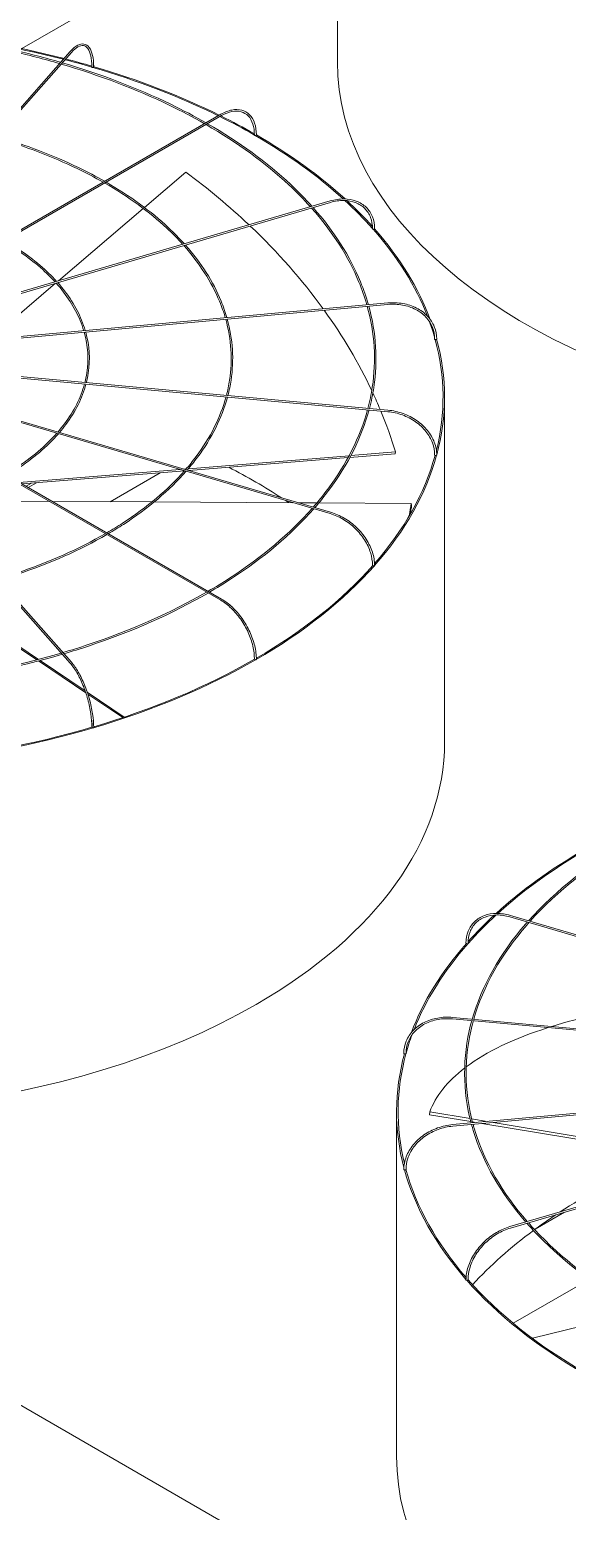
# Model space of a CAD drawing. Header units: millimetres. Extents: x -312439 to 477422, y -331570 to 212570.
# Drawn here: x 396200 to 396419, y 107647 to 108251 of the extents above; entities that cross this region are included whole.
import ezdxf

# ---------------------------------------------------------------- set-up
doc = ezdxf.new("R2010")
doc.units = ezdxf.units.MM

msp = doc.modelspace()

# ---------------------------------------------------------------- linework, layer by layer
at = {"color": 3, "linetype": 'Continuous', "lineweight": 0, "extrusion": (0, 0.816497, 0.57735)}
for p, q in [((396325.732, 108238.343), (396325.732, 108379.083)), ((396325.732, 108318.024), (396197.057, 108243.734)), ((396369.408, 107960.768), (396369.408, 108101.508)), ((397688.465, 106828.826), (395652.888, 108004.067))]:
    msp.add_line(p, q, dxfattribs=at)
at = {"color": 0, "linetype": 'Continuous', "lineweight": 0, "extrusion": (0, 0.816497, 0.57735)}
for p, q in [((396119.128, 108131.901), (396216.81, 108242.586)), ((396217.269, 108242.181), (396119.77, 108131.702)), ((396125.879, 108128.991), (396278.196, 108216.931)), ((396126.47, 108128.625), (396278.502, 108216.401)), ((396263.906, 108193.328), (396247.048, 108178.924)), ((396322.807, 108181.562), (396130.64, 108125.032)), ((396322.98, 108180.975), (396131.049, 108124.514)), ((396246.571, 108178.517), (396211.976, 108148.959)), ((396210.837, 108147.985), (396184.087, 108125.13)), ((396346.283, 108139.962), (396132.984, 108120.457)), ((396346.339, 108139.352), (396133.099, 108119.853)), ((396346.283, 108095.599), (396132.717, 108115.128)), ((396132.898, 108115.726), (396346.339, 108096.209)), ((396278.502, 108019.16), (396125.649, 108107.41)), ((396129.95, 108110.732), (396322.807, 108053.998)), ((396322.98, 108054.586), (396130.41, 108111.235)), ((396118.442, 108104.437), (396216.81, 107992.975)), ((396217.269, 107993.38), (396119.093, 108104.625)), ((396278.196, 108018.63), (396125.029, 108107.061)), ((396264.95, 108072.343), (396330.511, 108077.646)), ((396349.221, 108078.401), (396330.812, 108076.912)), ((396331.235, 108077.704), (396349.427, 108079.176)), ((396349.221, 108078.401), (396349.427, 108079.176)), ((396196.041, 108066.769), (396261.418, 108072.057)), ((396263.372, 108071.457), (396197.192, 108066.104)), ((396263.12, 108072.195), (396264.084, 108072.273)), ((396330.083, 108076.853), (396265.141, 108071.6)), ((396201.036, 108066.415), (396198.845, 108065.15)), ((396199.711, 108064.65), (396203.05, 108066.578)), ((396253.413, 108070.652), (396233.031, 108058.885)), ((396208.234, 108059.022), (396168.337, 108059.244)), ((396250.093, 108058.79), (396209.471, 108059.016)), ((396307.606, 108058.47), (396251.054, 108058.784)), ((396317.378, 108058.415), (396309.818, 108058.458)), ((396355.839, 108058.202), (396318.174, 108058.411)), ((396356.004, 108057.441), (396355.839, 108058.202)), ((396203.118, 107994.355), (396163.565, 108020.935)), ((396164.313, 108021.083), (396203.815, 107994.537)), ((396223.163, 107980.884), (396203.797, 107993.899)), ((396204.492, 107994.082), (396222.875, 107981.729)), ((396223.762, 107981.132), (396238.854, 107970.991)), ((396238.208, 107970.774), (396224.036, 107980.298)), ((396396.239, 107890.06), (396588.406, 107833.53)), ((396396.066, 107889.473), (396587.997, 107833.012)), ((396585.947, 107828.351), (396372.706, 107847.85)), ((396586.061, 107828.955), (396372.762, 107848.46)), ((396372.706, 107804.707), (396586.148, 107824.225)), ((396372.762, 107804.097), (396586.329, 107823.626)), ((396588.636, 107819.733), (396396.066, 107763.084)), ((396396.239, 107762.496), (396589.095, 107819.23)), ((396349.854, 107669.266), (396349.854, 107810.006)), ((396363.259, 107808.748), (396363.423, 107809.893)), ((396380.113, 107805.942), (396363.259, 107808.748)), ((396363.423, 107809.893), (396379.81, 107807.165)), ((396380.467, 107807.055), (396386.822, 107805.997)), ((396382.275, 107805.582), (396380.774, 107805.832)), ((396444.092, 107795.29), (396384.66, 107805.185)), ((396389.206, 107805.6), (396443.41, 107796.576)), ((396406.363, 107762.079), (396418.354, 107769.002)), ((396397.375, 107723.705), (396428.348, 107741.588)), ((396437.467, 107725.494), (396405.207, 107717.548))]:
    msp.add_line(p, q, dxfattribs=at)
at = {"color": 0, "linetype": 'Continuous', "lineweight": 0}
for centre, major_axis, ratio, start_param, end_param in [((396587.957, 108379.083), (-262.225, 0), 0.5773503, 0.7858257, 1.0981183), ((396587.957, 108379.083), (-261.613, 0), 0.5773503, 0.7858227, 1.096892), ((396107.183, 108101.508), (-261.613, 0), 0.5773503, 4.2918428, 4.5551023), ((396107.183, 108101.508), (-262.225, 0), 0.5773503, 4.2917243, 4.5546375), ((396107.183, 108101.508), (-261.613, 0), 0.5773503, 4.242585, 4.2890574), ((396107.183, 108101.508), (-262.225, 0), 0.5773503, 4.2438111, 4.2889455), ((396225.914, 108236.228), (0.306, -0.003), 0.5659728, 3.1415927, 4.2460434), ((396225.914, 108236.228), (0.306, -0.003), 0.5659728, 4.2460434, 5.8168397), ((396107.183, 108101.508), (-261.613, 0), 0.5773503, 4.0051997, 4.2408431), ((396226.053, 108236.386), (0.306, 0), 0.5773503, 5.290332, 6.2831853), ((396107.183, 108101.508), (-262.225, 0), 0.5773503, 4.0050166, 4.2406095), ((396107.183, 108101.508), (-261.613, 0), 0.5773503, 3.9286416, 4.0018792), ((396107.183, 108101.508), (-262.225, 0), 0.5773503, 3.9309746, 4.001704), ((396292.171, 108208.436), (0.306, -0.004), 0.5683066, 3.1415927, 3.9346429), ((396292.171, 108208.436), (0.306, -0.004), 0.5683066, 3.9346429, 5.5054392), ((396107.183, 108101.508), (-261.613, 0), 0.5773503, 3.7066773, 3.9265771), ((396292.388, 108208.561), (-0.306, 0), 0.5773503, 1.8326303, 3.1415927), ((396107.183, 108101.508), (-262.225, 0), 0.5773503, 3.705131, 3.9265633), ((396107.389, 108059.599), (244.29, -64.884), 0.7560981, 0.9482496, 1.0897919), ((396107.183, 108101.508), (-261.613, 0), 0.5773503, 3.6151503, 3.7017035), ((396107.183, 108101.508), (-262.225, 0), 0.5773503, 3.6198551, 3.6998544), ((396107.389, 108059.599), (244.29, -64.884), 0.7560981, 0.7473423, 0.9452164), ((396340.31, 108170.182), (-0.306, 0.005), 0.5715189, 0, 0.4809344), ((396340.31, 108170.182), (-0.306, 0.005), 0.5715189, 0.4809344, 2.0517307), ((396107.183, 108101.508), (-261.613, 0), 0.5773503, 3.3623861, 3.6122993), ((396340.583, 108170.262), (-0.306, 0), 0.5773503, 1.5184711, 3.1415927), ((396107.183, 108101.508), (-262.225, 0), 0.5773503, 3.3525846, 3.6125039), ((396107.389, 108059.599), (244.29, -64.884), 0.7560981, 0.5676523, 0.7441319), ((396107.183, 108101.508), (-261.613, 0), 0.5773503, 3.3053341, 3.3466211), ((396365.618, 108125.212), (-0.306, 0.006), 0.5752952, 0, 0.1678974), ((396365.618, 108125.212), (-0.306, 0.006), 0.5752952, 0.1678974, 1.7386937), ((396107.183, 108101.508), (-261.613, 0), 0.5773503, 2.9976529, 3.2980059), ((396365.92, 108125.24), (-0.306, 0), 0.5773503, 1.2043118, 3.1415927), ((396107.183, 108101.508), (-262.225, 0), 0.5773503, 2.9856485, 3.2984345), ((396107.389, 108059.599), (244.29, -64.884), 0.7560981, 0.5274276, 0.562586), ((396107.389, 108059.599), (244.29, -64.884), 0.7560981, 0.4379774, 0.5241031), ((396107.183, 108101.508), (-261.613, 0), 0.5773503, 2.6753447, 2.9836943), ((396107.183, 108101.508), (-262.225, 0), 0.5773503, 2.6707914, 2.9843582), ((396365.618, 108077.928), (-0.306, 0.006), 0.5792658, 0, 1.4246091), ((396365.92, 108077.9), (-0.306, 0), 0.5773503, 0.8901525, 3.1415927), ((396107.183, 107960.268), (-261.613, 0), 0.5773503, 3.867145, 3.9833748), ((396107.183, 107960.268), (-261.613, 0), 0.5773503, 3.8494737, 3.8569689), ((396107.018, 108059.585), (247.048, 53.431), 0.7719474, 5.9775334, 6.0030301), ((396107.183, 108058.824), (247.048, 53.431), 0.7719474, 5.9850347, 6.0030301), ((396107.183, 108101.508), (-262.225, 0), 0.5773503, 2.0421116, 2.6702774), ((396107.183, 108101.508), (-261.613, 0), 0.5773503, 2.358999, 2.669365), ((396340.31, 108032.958), (-0.306, 0.005), 0.5830421, 0, 1.1094484), ((396340.583, 108032.878), (-0.306, 0), 0.5773503, 0.5759933, 3.1415927), ((396107.183, 108101.508), (-261.613, 0), 0.5773503, 2.0437737, 2.355024), ((396292.171, 107994.705), (-0.306, 0.004), 0.5862544, 0, 0.7932918), ((396292.388, 107994.58), (-0.306, 0), 0.5773503, 0.261834, 3.1415927), ((396107.183, 108101.508), (-262.225, 0), 0.5773503, 1.7280308, 2.0415976), ((396107.183, 108101.508), (-261.613, 0), 0.5773503, 1.7289191, 2.0406845), ((396225.914, 107966.912), (-0.306, 0.003), 0.5885883, 0, 0.4763277), ((396226.053, 107966.754), (-0.306, 0), 0.5773503, 0, 3.1415927), ((396612.079, 107810.006), (-261.613, 0), 0.5773503, 5.4234857, 5.718128), ((396612.079, 107810.006), (-262.225, 0), 0.5773503, 5.4989549, 5.7196003), ((396612.079, 107810.006), (-261.613, 0), 0.5773503, 5.7230202, 5.8115447), ((396612.079, 107810.006), (-262.225, 0), 0.5773503, 5.7247725, 5.8068149), ((396612.079, 107810.006), (-262.225, 0), 0.5773503, 5.8129334, 6.0685314), ((396612.079, 107810.006), (-261.613, 0), 0.5773503, 5.8119417, 6.0598961), ((396378.463, 107878.76), (0.306, 0), 0.5773503, 3.1415927, 4.7647143), ((396378.736, 107878.68), (0.306, 0.005), 0.5715189, 4.2314546, 5.8022509), ((396378.736, 107878.68), (0.306, 0.005), 0.5715189, 5.8022509, 6.2831853), ((396612.244, 107768.467), (-250.189, 35.961), 0.3284711, 5.5638228, 5.6785471), ((396612.079, 107810.006), (-261.613, 0), 0.5773503, 6.0736106, 6.1250005), ((396612.244, 107768.467), (-250.189, 35.961), 0.3284711, 5.6885713, 5.965771), ((396612.079, 107810.006), (-262.225, 0), 0.5773503, 6.126925, 6.4343205), ((396612.079, 107810.006), (-261.613, 0), 0.5773503, 6.1262297, 6.4235661), ((396353.125, 107833.738), (0.306, 0), 0.5773503, 3.1415927, 5.0788735), ((396353.428, 107833.71), (0.306, 0.006), 0.5752952, 4.5444916, 6.1152879), ((396353.428, 107833.71), (0.306, 0.006), 0.5752952, 6.1152879, 6.2831853), ((396612.244, 107768.467), (-250.189, 35.961), 0.3284711, 5.9728515, 6.2156373), ((396612.079, 107668.766), (-261.613, 0), 0.5773503, 5.3840325, 5.5566031), ((396353.125, 107786.398), (0.306, 0), 0.5773503, 3.1415927, 5.3930328), ((396612.079, 107810.006), (-262.225, 0), 0.5773503, 0.15775, 0.4689102), ((396353.428, 107786.426), (0.306, 0.006), 0.5792658, 4.8585762, 6.2831853), ((396612.079, 107810.006), (-261.613, 0), 0.5773503, 0.1573017, 0.4645126), ((396612.079, 107668.766), (-261.613, 0), 0.5773503, 5.5668053, 5.6187776), ((396612.079, 107668.766), (-261.613, 0), 0.5773503, 5.6218563, 5.7966666), ((396378.463, 107741.376), (0.306, 0), 0.5773503, 3.1415927, 5.7071921), ((396612.079, 107810.006), (-262.225, 0), 0.5773503, 0.4717795, 0.7837457), ((396378.736, 107741.456), (0.306, 0.005), 0.5830421, 5.1737369, 6.2831853), ((396612.079, 107810.006), (-261.613, 0), 0.5773503, 0.4715588, 0.781436)]:
    msp.add_ellipse(centre, major_axis=major_axis, ratio=ratio, start_param=start_param, end_param=end_param, dxfattribs=at)
at = {"color": 3, "linetype": 'Continuous', "lineweight": 0}
for centre, start_param, end_param in [((396587.957, 108238.343), 0, 2.3561945), ((396107.183, 107960.768), 0, 2.3561945), ((396107.183, 107960.768), 2.3561945, 3.1415927), ((396612.079, 107669.266), 0, 2.3561945)]:
    msp.add_ellipse(centre, major_axis=(-262.225, 0), ratio=0.5773503, start_param=start_param, end_param=end_param, dxfattribs=at)
at = {"color": 0, "linetype": 'Continuous', "lineweight": 0}
for points, knots in [([(396212.447, 108237.642), (396206.169, 108239.471), (396199.748, 108241.136), (396177.298, 108246.27), (396160.691, 108248.897), (396143.787, 108250.448)], [5.03043397, 5.03043397, 5.03043397, 5.03043397, 5.12064091, 5.12064091, 5.34017784, 5.34017784, 5.34017784, 5.34017784]), ([(396212.894, 108238.149), (396206.607, 108239.987), (396200.175, 108241.661), (396177.636, 108246.835), (396160.944, 108249.484), (396143.952, 108251.048)], [5.02911205, 5.02911205, 5.02911205, 5.02911205, 5.11935362, 5.11935362, 5.33970837, 5.33970837, 5.33970837, 5.33970837]), ([(396226.359, 108236.386), (396226.359, 108238.101), (396226.209, 108239.65), (396225.612, 108242.276), (396225.168, 108243.354), (396223.987, 108244.939), (396223.238, 108245.445), (396221.598, 108245.73), (396220.738, 108245.556), (396218.925, 108244.636), (396217.96, 108243.85), (396216.936, 108242.727), (396216.873, 108242.657), (396216.81, 108242.586)], [4.712389, 4.712389, 4.712389, 4.712389, 5.0265482, 5.0265482, 5.3407075, 5.3407075, 5.6548668, 5.6548668, 5.9484515, 5.9484515, 6.2626108, 6.2626108, 6.2831853, 6.2831853, 6.2831853, 6.2831853]), ([(396217.269, 108242.181), (396218.183, 108243.216), (396219.092, 108243.982), (396220.775, 108244.904), (396221.54, 108245.06), (396222.882, 108244.825), (396223.479, 108244.431), (396224.506, 108243.033), (396224.922, 108242.028), (396225.475, 108239.525), (396225.615, 108238.034), (396225.608, 108236.327), (396225.608, 108236.279), (396225.608, 108236.231)], [0, 0, 0, 0, 0.3146448, 0.3146448, 0.6289116, 0.6289116, 0.9461796, 0.9461796, 1.2634477, 1.2634477, 1.5772832, 1.5772832, 1.5863402, 1.5863402, 1.5863402, 1.5863402]), ([(396271.547, 108213.092), (396266.945, 108215.721), (396262.152, 108218.24), (396243.654, 108227.179), (396228.831, 108232.832), (396213.096, 108237.452)], [4.71777189, 4.71777189, 4.71777189, 4.71777189, 4.80086127, 4.80086127, 5.02732174, 5.02732174, 5.02732174, 5.02732174]), ([(396272.161, 108213.447), (396267.547, 108216.092), (396262.742, 108218.626), (396244.193, 108227.622), (396229.326, 108233.309), (396213.543, 108237.959)], [4.71590946, 4.71590946, 4.71590946, 4.71590946, 4.79913358, 4.79913358, 5.02600568, 5.02600568, 5.02600568, 5.02600568]), ([(396226.211, 108237.241), (396226.217, 108237.036), (396226.22, 108236.829), (396226.222, 108236.49), (396226.221, 108236.359), (396226.22, 108236.228)], [7.805980691, 7.805980691, 7.805980691, 7.805980691, 7.845140151, 7.845140151, 7.869416781, 7.869416781, 7.869416781, 7.869416781]), ([(396292.694, 108208.561), (396292.694, 108210.286), (396292.458, 108211.881), (396291.524, 108214.66), (396290.826, 108215.844), (396289.027, 108217.664), (396287.929, 108218.3), (396285.461, 108218.952), (396284.094, 108218.969), (396281.229, 108218.4), (396279.73, 108217.812), (396278.223, 108216.946), (396278.209, 108216.939), (396278.196, 108216.931)], [3.1415927, 3.1415927, 3.1415927, 3.1415927, 3.4557519, 3.4557519, 3.7699112, 3.7699112, 4.0826965, 4.0826965, 4.3954482, 4.3954482, 4.7096075, 4.7096075, 4.712389, 4.712389, 4.712389, 4.712389]), ([(396278.502, 108216.401), (396279.94, 108217.231), (396281.371, 108217.791), (396284.071, 108218.326), (396285.338, 108218.301), (396287.589, 108217.688), (396288.576, 108217.1), (396290.198, 108215.407), (396290.834, 108214.298), (396291.679, 108211.651), (396291.887, 108210.113), (396291.865, 108208.44)], [1.5707963, 1.5707963, 1.5707963, 1.5707963, 1.8880644, 1.8880644, 2.2053324, 2.2053324, 2.5226004, 2.5226004, 2.8398685, 2.8398685, 3.1571365, 3.1571365, 3.1571365, 3.1571365]), ([(396314.739, 108179.189), (396312.003, 108182.242), (396309.063, 108185.235), (396296.382, 108197.07), (396285.024, 108205.339), (396272.162, 108212.74)], [4.40451603, 4.40451603, 4.40451603, 4.40451603, 4.48100319, 4.48100319, 4.71406654, 4.71406654, 4.71406654, 4.71406654]), ([(396315.39, 108179.38), (396312.657, 108182.442), (396309.723, 108185.444), (396297.033, 108197.34), (396285.657, 108205.653), (396272.774, 108213.094)], [4.40270972, 4.40270972, 4.40270972, 4.40270972, 4.47899466, 4.47899466, 4.71221436, 4.71221436, 4.71221436, 4.71221436]), ([(396230.223, 108189.234), (396226.831, 108191.164), (396223.302, 108193.015), (396209.493, 108199.684), (396198.37, 108203.923), (396186.563, 108207.387)], [4.7196458, 4.7196458, 4.7196458, 4.7196458, 4.80114658, 4.80114658, 5.02763075, 5.02763075, 5.02763075, 5.02763075]), ([(396230.837, 108189.588), (396227.433, 108191.535), (396223.892, 108193.401), (396210.032, 108200.127), (396198.865, 108204.401), (396187.011, 108207.894)], [4.71715813, 4.71715813, 4.71715813, 4.71715813, 4.79884427, 4.79884427, 5.02587671, 5.02587671, 5.02587671, 5.02587671]), ([(396262.672, 108163.872), (396260.661, 108166.103), (396258.507, 108168.291), (396249.04, 108177.12), (396240.505, 108183.327), (396230.839, 108188.882)], [4.40671458, 4.40671458, 4.40671458, 4.40671458, 4.48133637, 4.48133637, 4.71470569, 4.71470569, 4.71470569, 4.71470569]), ([(396263.323, 108164.064), (396261.317, 108166.304), (396259.166, 108168.5), (396249.691, 108177.389), (396241.138, 108183.641), (396231.451, 108189.236)], [4.40429576, 4.40429576, 4.40429576, 4.40429576, 4.47865981, 4.47865981, 4.7122362, 4.7122362, 4.7122362, 4.7122362]), ([(396340.889, 108170.262), (396340.889, 108171.995), (396340.589, 108173.645), (396339.414, 108176.614), (396338.538, 108177.933), (396336.297, 108180.1), (396334.933, 108180.948), (396331.862, 108182.089), (396330.155, 108182.383), (396326.566, 108182.396), (396324.685, 108182.115), (396322.807, 108181.562)], [4.712389, 4.712389, 4.712389, 4.712389, 5.0265482, 5.0265482, 5.3407075, 5.3407075, 5.6548668, 5.6548668, 5.969026, 5.969026, 6.2831853, 6.2831853, 6.2831853, 6.2831853]), ([(396322.98, 108180.975), (396324.796, 108181.509), (396326.608, 108181.776), (396330.043, 108181.753), (396331.664, 108181.463), (396334.556, 108180.363), (396335.827, 108179.553), (396337.902, 108177.495), (396338.706, 108176.246), (396339.771, 108173.423), (396340.032, 108171.848), (396340.004, 108170.187)], [0, 0, 0, 0, 0.317268, 0.317268, 0.6345361, 0.6345361, 0.9518041, 0.9518041, 1.2690722, 1.2690722, 1.5863402, 1.5863402, 1.5863402, 1.5863402]), ([(396337.741, 108139.181), (396336.853, 108142.289), (396335.776, 108145.38), (396330.198, 108158.917), (396323.697, 108169.093), (396315.19, 108178.683)], [4.09036759, 4.09036759, 4.09036759, 4.09036759, 4.16055829, 4.16055829, 4.40029723, 4.40029723, 4.40029723, 4.40029723]), ([(396338.361, 108139.237), (396337.475, 108142.356), (396336.401, 108145.457), (396330.828, 108159.047), (396324.332, 108169.257), (396315.839, 108178.874)], [4.08953528, 4.08953528, 4.08953528, 4.08953528, 4.15944113, 4.15944113, 4.39851052, 4.39851052, 4.39851052, 4.39851052]), ([(396210.611, 108148.557), (396209.326, 108149.969), (396207.953, 108151.356), (396201.7, 108157.178), (396195.991, 108161.322), (396189.525, 108165.03)], [4.41096312, 4.41096312, 4.41096312, 4.41096312, 4.4820009, 4.4820009, 4.71586354, 4.71586354, 4.71586354, 4.71586354]), ([(396211.264, 108148.749), (396209.982, 108150.17), (396208.613, 108151.564), (396202.351, 108157.448), (396196.625, 108161.637), (396190.138, 108165.383)], [4.40730528, 4.40730528, 4.40730528, 4.40730528, 4.47799052, 4.47799052, 4.71216027, 4.71216027, 4.71216027, 4.71216027]), ([(396280.029, 108133.903), (396279.375, 108136.165), (396278.587, 108138.414), (396274.421, 108148.514), (396269.529, 108156.161), (396263.124, 108163.367)], [4.09258463, 4.09258463, 4.09258463, 4.09258463, 4.16074385, 4.16074385, 4.40108815, 4.40108815, 4.40108815, 4.40108815]), ([(396280.651, 108133.96), (396279.997, 108136.232), (396279.211, 108138.491), (396275.052, 108148.644), (396270.164, 108156.325), (396263.773, 108163.558)], [4.09145544, 4.09145544, 4.09145544, 4.09145544, 4.15925512, 4.15925512, 4.39870409, 4.39870409, 4.39870409, 4.39870409]), ([(396222.32, 108128.626), (396221.899, 108130.045), (396221.398, 108131.456), (396218.646, 108138.118), (396215.365, 108143.233), (396211.066, 108148.053)], [4.09685918, 4.09685918, 4.09685918, 4.09685918, 4.16111414, 4.16111414, 4.40251946, 4.40251946, 4.40251946, 4.40251946]), ([(396222.942, 108128.683), (396222.522, 108130.112), (396222.023, 108131.532), (396219.276, 108138.248), (396216, 108143.398), (396211.716, 108148.244)], [4.09510983, 4.09510983, 4.09510983, 4.09510983, 4.15888353, 4.15888353, 4.39893942, 4.39893942, 4.39893942, 4.39893942]), ([(396338.172, 108096.956), (396338.928, 108099.811), (396339.524, 108102.681), (396341.626, 108116.559), (396340.936, 108127.676), (396337.909, 108138.581)], [3.77541609, 3.77541609, 3.77541609, 3.77541609, 3.83978539, 3.83978539, 4.08585643, 4.08585643, 4.08585643, 4.08585643]), ([(396338.791, 108096.899), (396339.544, 108099.762), (396340.139, 108102.639), (396342.236, 108116.555), (396341.547, 108127.706), (396338.529, 108138.638)], [3.77616248, 3.77616248, 3.77616248, 3.77616248, 3.84020832, 3.84020832, 4.08505688, 4.08505688, 4.08505688, 4.08505688]), ([(396366.227, 108125.24), (396366.227, 108126.976), (396365.894, 108128.684), (396364.595, 108131.87), (396363.629, 108133.348), (396361.164, 108135.926), (396359.666, 108137.027), (396356.286, 108138.748), (396354.405, 108139.368), (396350.443, 108140.07), (396348.363, 108140.152), (396346.283, 108139.962)], [4.712389, 4.712389, 4.712389, 4.712389, 5.0265482, 5.0265482, 5.3407075, 5.3407075, 5.6548668, 5.6548668, 5.969026, 5.969026, 6.2831853, 6.2831853, 6.2831853, 6.2831853]), ([(396346.339, 108139.352), (396348.355, 108139.536), (396350.369, 108139.454), (396354.193, 108138.766), (396356.001, 108138.16), (396359.233, 108136.489), (396360.655, 108135.425), (396362.974, 108132.946), (396363.87, 108131.532), (396365.055, 108128.494), (396365.343, 108126.87), (396365.312, 108125.218)], [6.2831853, 6.2831853, 6.2831853, 6.2831853, 6.6004533, 6.6004533, 6.9177214, 6.9177214, 7.2349894, 7.2349894, 7.5522575, 7.5522575, 7.8695255, 7.8695255, 7.8695255, 7.8695255]), ([(396280.468, 108102.232), (396281.009, 108104.306), (396281.439, 108106.389), (396283.009, 108116.748), (396282.485, 108125.105), (396280.2, 108133.304)], [3.77736844, 3.77736844, 3.77736844, 3.77736844, 3.83971259, 3.83971259, 4.08656564, 4.08656564, 4.08656564, 4.08656564]), ([(396281.086, 108102.176), (396281.625, 108104.256), (396282.054, 108106.347), (396283.619, 108116.744), (396283.097, 108125.135), (396280.82, 108133.361)], [3.77834287, 3.77834287, 3.77834287, 3.77834287, 3.84027623, 3.84027623, 4.08549455, 4.08549455, 4.08549455, 4.08549455]), ([(396222.759, 108107.509), (396223.088, 108108.804), (396223.352, 108110.105), (396224.391, 108116.945), (396224.035, 108122.539), (396222.493, 108128.027)], [3.78111281, 3.78111281, 3.78111281, 3.78111281, 3.83956511, 3.83956511, 4.08781837, 4.08781837, 4.08781837, 4.08781837]), ([(396223.376, 108107.453), (396223.704, 108108.755), (396223.967, 108110.063), (396225.001, 108116.94), (396224.647, 108122.569), (396223.113, 108128.084)], [3.78251471, 3.78251471, 3.78251471, 3.78251471, 3.8404098, 3.8404098, 4.0861992, 4.0861992, 4.0861992, 4.0861992]), ([(396211.775, 108087.299), (396212.721, 108088.396), (396213.615, 108089.507), (396218.347, 108095.836), (396221.089, 108101.32), (396222.601, 108106.909)], [3.46491265, 3.46491265, 3.46491265, 3.46491265, 3.51947788, 3.51947788, 3.77207122, 3.77207122, 3.77207122, 3.77207122]), ([(396212.42, 108087.11), (396213.326, 108088.169), (396214.185, 108089.243), (396218.925, 108095.601), (396221.698, 108101.168), (396223.22, 108106.852)], [3.46836695, 3.46836695, 3.46836695, 3.46836695, 3.52050672, 3.52050672, 3.77360482, 3.77360482, 3.77360482, 3.77360482]), ([(396263.834, 108071.985), (396265.347, 108073.726), (396266.773, 108075.491), (396273.927, 108085.064), (396278.034, 108093.267), (396280.308, 108101.632)], [3.46185589, 3.46185589, 3.46185589, 3.46185589, 3.51965328, 3.51965328, 3.77134922, 3.77134922, 3.77134922, 3.77134922]), ([(396264.48, 108071.795), (396265.953, 108073.499), (396267.343, 108075.227), (396274.505, 108084.829), (396278.643, 108093.116), (396280.927, 108101.575)], [3.46418406, 3.46418406, 3.46418406, 3.46418406, 3.52033986, 3.52033986, 3.7723822, 3.7723822, 3.7723822, 3.7723822]), ([(396315.885, 108056.673), (396317.968, 108059.06), (396319.929, 108061.484), (396329.504, 108074.3), (396334.976, 108085.219), (396338.011, 108096.355)], [3.46025293, 3.46025293, 3.46025293, 3.46025293, 3.51974047, 3.51974047, 3.77090484, 3.77090484, 3.77090484, 3.77090484]), ([(396316.531, 108056.483), (396318.574, 108058.834), (396320.498, 108061.219), (396330.082, 108074.065), (396335.585, 108085.068), (396338.63, 108096.299)], [3.4620089, 3.4620089, 3.4620089, 3.4620089, 3.52025567, 3.52025567, 3.77168417, 3.77168417, 3.77168417, 3.77168417]), ([(396346.283, 108095.599), (396348.299, 108095.414), (396350.315, 108094.963), (396354.146, 108093.573), (396355.96, 108092.634), (396359.204, 108090.364), (396360.633, 108089.033), (396362.964, 108086.115), (396363.865, 108084.528), (396365.055, 108081.26), (396365.343, 108079.579), (396365.312, 108077.934)], [0, 0, 0, 0, 0.317268, 0.317268, 0.6345361, 0.6345361, 0.9518041, 0.9518041, 1.2690722, 1.2690722, 1.5863402, 1.5863402, 1.5863402, 1.5863402]), ([(396366.227, 108077.9), (396366.227, 108079.637), (396365.894, 108081.401), (396364.6, 108084.811), (396363.639, 108086.457), (396361.187, 108089.472), (396359.695, 108090.84), (396356.328, 108093.171), (396354.452, 108094.132), (396350.497, 108095.556), (396348.419, 108096.019), (396346.339, 108096.209)], [4.712389, 4.712389, 4.712389, 4.712389, 5.0265482, 5.0265482, 5.3407075, 5.3407075, 5.6548668, 5.6548668, 5.969026, 5.969026, 6.2831853, 6.2831853, 6.2831853, 6.2831853]), ([(396190.404, 108070.024), (396191.803, 108070.843), (396193.166, 108071.683), (396201.133, 108076.853), (396206.809, 108081.656), (396211.332, 108086.791)], [3.14877196, 3.14877196, 3.14877196, 3.14877196, 3.19991213, 3.19991213, 3.45646828, 3.45646828, 3.45646828, 3.45646828]), ([(396191.014, 108069.672), (396192.32, 108070.442), (396193.595, 108071.231), (396201.606, 108076.432), (396207.386, 108081.34), (396211.98, 108086.601)], [3.15241617, 3.15241617, 3.15241617, 3.15241617, 3.2000755, 3.2000755, 3.46000178, 3.46000178, 3.46000178, 3.46000178]), ([(396231.718, 108046.171), (396233.921, 108047.455), (396236.064, 108048.773), (396248.098, 108056.583), (396256.605, 108063.78), (396263.39, 108071.477)], [3.14637947, 3.14637947, 3.14637947, 3.14637947, 3.19994276, 3.19994276, 3.45622926, 3.45622926, 3.45622926, 3.45622926]), ([(396232.329, 108045.818), (396234.438, 108047.054), (396236.493, 108048.321), (396248.571, 108056.161), (396257.182, 108063.464), (396264.038, 108071.287)], [3.14882268, 3.14882268, 3.14882268, 3.14882268, 3.20005174, 3.20005174, 3.4585926, 3.4585926, 3.4585926, 3.4585926]), ([(396273.022, 108022.324), (396276.032, 108024.075), (396278.959, 108025.873), (396295.059, 108036.321), (396306.395, 108045.91), (396315.44, 108056.165)], [3.14512292, 3.14512292, 3.14512292, 3.14512292, 3.19995757, 3.19995757, 3.45603404, 3.45603404, 3.45603404, 3.45603404]), ([(396273.633, 108021.972), (396276.55, 108023.674), (396279.388, 108025.421), (396295.532, 108035.9), (396306.972, 108045.593), (396316.088, 108055.975)], [3.14696065, 3.14696065, 3.14696065, 3.14696065, 3.20003933, 3.20003933, 3.45780979, 3.45780979, 3.45780979, 3.45780979]), ([(396322.807, 108053.998), (396324.623, 108053.464), (396326.441, 108052.663), (396329.9, 108050.605), (396331.539, 108049.348), (396334.473, 108046.507), (396335.766, 108044.922), (396337.877, 108041.586), (396338.694, 108039.835), (396339.771, 108036.345), (396340.032, 108034.607), (396340.004, 108032.963)], [6.2831853, 6.2831853, 6.2831853, 6.2831853, 6.6004533, 6.6004533, 6.9177214, 6.9177214, 7.2349894, 7.2349894, 7.5522575, 7.5522575, 7.8695255, 7.8695255, 7.8695255, 7.8695255]), ([(396340.889, 108032.878), (396340.889, 108034.61), (396340.59, 108036.425), (396339.427, 108040.046), (396338.564, 108041.851), (396336.36, 108045.28), (396335.018, 108046.903), (396331.987, 108049.813), (396330.298, 108051.099), (396326.733, 108053.209), (396324.858, 108054.033), (396322.98, 108054.586)], [4.712389, 4.712389, 4.712389, 4.712389, 5.0265482, 5.0265482, 5.3407075, 5.3407075, 5.6548668, 5.6548668, 5.969026, 5.969026, 6.2831853, 6.2831853, 6.2831853, 6.2831853]), ([(396187.275, 108027.367), (396189.84, 108028.128), (396192.371, 108028.925), (396208.092, 108034.17), (396220.31, 108039.585), (396231.107, 108045.817)], [2.8309089, 2.8309089, 2.8309089, 2.8309089, 2.8802112, 2.8802112, 3.14143931, 3.14143931, 3.14143931, 3.14143931]), ([(396187.722, 108026.861), (396190.177, 108027.592), (396192.603, 108028.357), (396208.406, 108033.625), (396220.789, 108039.124), (396231.719, 108045.463)], [2.8326515, 2.8326515, 2.8326515, 2.8326515, 2.87978381, 2.87978381, 3.14390081, 3.14390081, 3.14390081, 3.14390081]), ([(396213.792, 107997.32), (396217.271, 107998.35), (396220.705, 107999.431), (396241.723, 108006.442), (396258.014, 108013.661), (396272.41, 108021.97)], [2.83000203, 2.83000203, 2.83000203, 2.83000203, 2.88015896, 2.88015896, 3.14141755, 3.14141755, 3.14141755, 3.14141755]), ([(396214.239, 107996.814), (396217.609, 107997.815), (396220.937, 107998.863), (396242.037, 108005.897), (396258.493, 108013.2), (396273.023, 108021.617)], [2.83131179, 2.83131179, 2.83131179, 2.83131179, 2.87983823, 2.87983823, 3.14326557, 3.14326557, 3.14326557, 3.14326557]), ([(396278.196, 108018.63), (396279.634, 108017.8), (396281.077, 108016.701), (396283.823, 108014.074), (396285.127, 108012.546), (396287.46, 108009.216), (396288.489, 108007.414), (396290.17, 108003.72), (396290.821, 108001.828), (396291.68, 107998.145), (396291.887, 107996.355), (396291.865, 107994.709)], [1.5707963, 1.5707963, 1.5707963, 1.5707963, 1.8880644, 1.8880644, 2.2053324, 2.2053324, 2.5226004, 2.5226004, 2.8398685, 2.8398685, 3.1571365, 3.1571365, 3.1571365, 3.1571365]), ([(396292.694, 107994.58), (396292.694, 107996.305), (396292.458, 107998.16), (396291.539, 108001.955), (396290.857, 108003.895), (396289.113, 108007.673), (396288.051, 108009.512), (396285.651, 108012.911), (396284.312, 108014.472), (396281.485, 108017.165), (396279.997, 108018.297), (396278.502, 108019.16)], [3.1415927, 3.1415927, 3.1415927, 3.1415927, 3.4557519, 3.4557519, 3.7699112, 3.7699112, 4.0840704, 4.0840704, 4.3982297, 4.3982297, 4.712389, 4.712389, 4.712389, 4.712389]), ([(396144.053, 107984.143), (396147.546, 107984.466), (396151.026, 107984.835), (396174.841, 107987.681), (396194.624, 107991.688), (396213.144, 107997.129)], [2.51495522, 2.51495522, 2.51495522, 2.51495522, 2.56032682, 2.56032682, 2.8268898, 2.8268898, 2.8268898, 2.8268898]), ([(396144.217, 107983.543), (396147.629, 107983.86), (396151.028, 107984.22), (396174.949, 107987.069), (396194.912, 107991.117), (396213.591, 107996.622)], [2.51542291, 2.51542291, 2.51542291, 2.51542291, 2.55967055, 2.55967055, 2.82820543, 2.82820543, 2.82820543, 2.82820543]), ([(396216.81, 107992.975), (396217.724, 107991.939), (396218.645, 107990.635), (396220.406, 107987.608), (396221.245, 107985.884), (396222.75, 107982.198), (396223.415, 107980.237), (396224.502, 107976.277), (396224.924, 107974.279), (396225.483, 107970.447), (396225.62, 107968.614), (396225.608, 107966.943), (396225.608, 107966.929), (396225.608, 107966.914)], [6.2831853, 6.2831853, 6.2831853, 6.2831853, 6.5978301, 6.5978301, 6.9149527, 6.9149527, 7.2322207, 7.2322207, 7.5494887, 7.5494887, 7.8667568, 7.8667568, 7.8695255, 7.8695255, 7.8695255, 7.8695255]), ([(396226.359, 107966.754), (396226.359, 107968.47), (396226.208, 107970.351), (396225.621, 107974.267), (396225.185, 107976.301), (396224.069, 107980.328), (396223.389, 107982.32), (396221.853, 107986.069), (396220.995, 107987.826), (396219.184, 107990.938), (396218.23, 107992.292), (396217.269, 107993.38)], [4.712389, 4.712389, 4.712389, 4.712389, 5.0265482, 5.0265482, 5.3407075, 5.3407075, 5.6548668, 5.6548668, 5.969026, 5.969026, 6.2831853, 6.2831853, 6.2831853, 6.2831853]), ([(396378.157, 107878.76), (396378.157, 107880.493), (396378.456, 107882.143), (396379.632, 107885.112), (396380.508, 107886.431), (396382.749, 107888.598), (396384.113, 107889.446), (396387.184, 107890.587), (396388.891, 107890.881), (396392.479, 107890.894), (396394.36, 107890.613), (396396.239, 107890.06)], [4.712389, 4.712389, 4.712389, 4.712389, 5.0265482, 5.0265482, 5.3407075, 5.3407075, 5.6548668, 5.6548668, 5.969026, 5.969026, 6.2831853, 6.2831853, 6.2831853, 6.2831853]), ([(396396.066, 107889.473), (396394.25, 107890.007), (396392.438, 107890.274), (396389.003, 107890.251), (396387.382, 107889.961), (396384.489, 107888.861), (396383.218, 107888.051), (396381.144, 107885.993), (396380.34, 107884.744), (396379.274, 107881.921), (396379.014, 107880.346), (396379.042, 107878.685)], [0, 0, 0, 0, 0.317268, 0.317268, 0.6345361, 0.6345361, 0.9518041, 0.9518041, 1.2690722, 1.2690722, 1.5863402, 1.5863402, 1.5863402, 1.5863402]), ([(396403.207, 107887.372), (396402.981, 107887.117), (396402.757, 107886.862), (396391.918, 107874.392), (396384.52, 107861.238), (396380.684, 107847.735)], [0.31387846, 0.31387846, 0.31387846, 0.31387846, 0.32022171, 0.32022171, 0.6228537, 0.6228537, 0.6228537, 0.6228537]), ([(396403.856, 107887.181), (396403.583, 107886.874), (396403.312, 107886.566), (396392.481, 107874.12), (396385.127, 107861.064), (396381.305, 107847.679)], [0.31209175, 0.31209175, 0.31209175, 0.31209175, 0.31977769, 0.31977769, 0.62202139, 0.62202139, 0.62202139, 0.62202139]), ([(396352.819, 107833.738), (396352.819, 107835.474), (396353.152, 107837.182), (396354.451, 107840.368), (396355.417, 107841.846), (396357.881, 107844.425), (396359.38, 107845.525), (396362.759, 107847.246), (396364.64, 107847.866), (396368.602, 107848.568), (396370.683, 107848.65), (396372.762, 107848.46)], [4.712389, 4.712389, 4.712389, 4.712389, 5.0265482, 5.0265482, 5.3407075, 5.3407075, 5.6548668, 5.6548668, 5.969026, 5.969026, 6.2831853, 6.2831853, 6.2831853, 6.2831853]), ([(396372.706, 107847.85), (396370.691, 107848.034), (396368.677, 107847.952), (396364.853, 107847.264), (396363.044, 107846.658), (396359.813, 107844.987), (396358.391, 107843.923), (396356.072, 107841.444), (396355.175, 107840.03), (396353.991, 107836.992), (396353.703, 107835.368), (396353.734, 107833.716)], [6.2831853, 6.2831853, 6.2831853, 6.2831853, 6.6004533, 6.6004533, 6.9177214, 6.9177214, 7.2349894, 7.2349894, 7.5522575, 7.5522575, 7.8695255, 7.8695255, 7.8695255, 7.8695255]), ([(396380.516, 107847.136), (396380.357, 107846.558), (396380.204, 107845.98), (396376.706, 107832.161), (396376.772, 107818.626), (396380.255, 107805.397)], [0.6273321, 0.6273321, 0.6273321, 0.6273321, 0.64026634, 0.64026634, 0.9362265, 0.9362265, 0.9362265, 0.9362265]), ([(396381.136, 107847.079), (396380.974, 107846.494), (396380.818, 107845.909), (396377.315, 107832.123), (396377.384, 107818.642), (396380.873, 107805.454)], [0.62653255, 0.62653255, 0.62653255, 0.62653255, 0.63973087, 0.63973087, 0.93697289, 0.93697289, 0.93697289, 0.93697289]), ([(396352.819, 107786.398), (396352.819, 107788.135), (396353.152, 107789.899), (396354.446, 107793.309), (396355.407, 107794.955), (396357.859, 107797.97), (396359.35, 107799.338), (396362.718, 107801.669), (396364.594, 107802.63), (396368.548, 107804.054), (396370.627, 107804.517), (396372.706, 107804.707)], [4.712389, 4.712389, 4.712389, 4.712389, 5.0265482, 5.0265482, 5.3407075, 5.3407075, 5.6548668, 5.6548668, 5.969026, 5.969026, 6.2831853, 6.2831853, 6.2831853, 6.2831853]), ([(396372.762, 107804.097), (396370.747, 107803.912), (396368.73, 107803.462), (396364.899, 107802.071), (396363.085, 107801.132), (396359.842, 107798.862), (396358.413, 107797.531), (396356.082, 107794.613), (396355.18, 107793.026), (396353.991, 107789.758), (396353.703, 107788.078), (396353.734, 107786.432)], [0, 0, 0, 0, 0.317268, 0.317268, 0.6345361, 0.6345361, 0.9518041, 0.9518041, 1.2690722, 1.2690722, 1.5863402, 1.5863402, 1.5863402, 1.5863402]), ([(396380.415, 107804.797), (396380.644, 107803.952), (396380.887, 107803.109), (396385.09, 107789.321), (396392.317, 107776.717), (396402.514, 107764.981)], [0.94070481, 0.94070481, 0.94070481, 0.94070481, 0.95960699, 0.95960699, 1.25038008, 1.25038008, 1.25038008, 1.25038008]), ([(396381.035, 107804.853), (396381.263, 107804.015), (396381.505, 107803.178), (396385.71, 107789.447), (396392.942, 107776.88), (396403.161, 107765.171)], [0.94148414, 0.94148414, 0.94148414, 0.94148414, 0.96039344, 0.96039344, 1.25213605, 1.25213605, 1.25213605, 1.25213605]), ([(396378.157, 107741.376), (396378.157, 107743.109), (396378.456, 107744.923), (396379.618, 107748.544), (396380.481, 107750.349), (396382.686, 107753.778), (396384.027, 107755.401), (396387.058, 107758.311), (396388.748, 107759.597), (396392.313, 107761.707), (396394.188, 107762.531), (396396.066, 107763.084)], [4.712389, 4.712389, 4.712389, 4.712389, 5.0265482, 5.0265482, 5.3407075, 5.3407075, 5.6548668, 5.6548668, 5.969026, 5.969026, 6.2831853, 6.2831853, 6.2831853, 6.2831853]), ([(396402.958, 107764.473), (396403.822, 107763.489), (396404.707, 107762.511), (396416.225, 107750.151), (396429.674, 107739.655), (396445.413, 107730.47)], [1.25457919, 1.25457919, 1.25457919, 1.25457919, 1.27901417, 1.27901417, 1.56542833, 1.56542833, 1.56542833, 1.56542833]), ([(396403.606, 107764.664), (396404.476, 107763.677), (396405.367, 107762.697), (396416.878, 107750.403), (396430.307, 107739.961), (396446.024, 107730.822)], [1.25635494, 1.25635494, 1.25635494, 1.25635494, 1.28098769, 1.28098769, 1.56726607, 1.56726607, 1.56726607, 1.56726607]), ([(396396.239, 107762.496), (396394.423, 107761.962), (396392.604, 107761.161), (396389.146, 107759.103), (396387.506, 107757.846), (396384.573, 107755.005), (396383.28, 107753.42), (396381.169, 107750.084), (396380.352, 107748.333), (396379.274, 107744.843), (396379.014, 107743.105), (396379.042, 107741.461)], [6.2831853, 6.2831853, 6.2831853, 6.2831853, 6.6004533, 6.6004533, 6.9177214, 6.9177214, 7.2349894, 7.2349894, 7.5522575, 7.5522575, 7.8695255, 7.8695255, 7.8695255, 7.8695255])]:
    msp.add_open_spline(points, degree=3, knots=knots, dxfattribs=at)
for points in [[(396225.747, 107966.754), (396225.747, 107967.695), (396225.701, 107968.689), (396225.609, 107969.721)], [(396446.271, 107921.592), (396429.174, 107911.717), (396414.742, 107900.302), (396403.656, 107887.878)], [(396446.606, 107921.078), (396429.644, 107911.285), (396415.321, 107899.976), (396404.307, 107887.687)]]:
    msp.add_open_spline(points, degree=3, dxfattribs=at)

doc.saveas('drawing.dxf')
